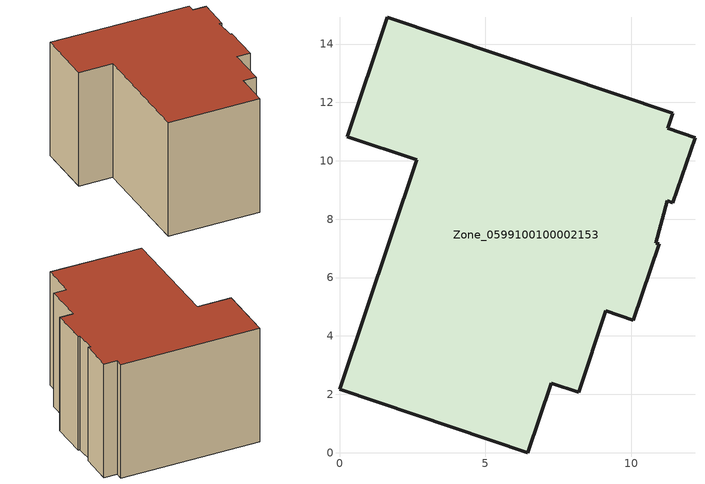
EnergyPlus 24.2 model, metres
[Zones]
Zone_0599100100002153
 floor ground (C_G): 9.13,4.86 8.19,2.07 7.25,2.37 6.45,0 0,2.17 2.64,10.03 0.27,10.82 1.64,14.91 11.42,11.63 11.25,11.12 12.18,10.79 11.43,8.56 11.23,8.64 10.84,7.18 10.96,7.15 10.07,4.54 z0
 wall outside (C_F): 11.25,11.12 11.42,11.63 1.64,14.91 0.27,10.82 2.64,10.03 0,2.17 6.45,0 7.25,2.37 8.19,2.07 9.13,4.86 10.07,4.54 10.96,7.15 10.84,7.18 11.23,8.64 11.43,8.56 12.18,10.79 11.25,11.12 z0:8.85
 roof outside (C_R): 10.07,4.54 10.96,7.15 10.84,7.18 11.23,8.64 11.43,8.56 12.18,10.79 11.25,11.12 11.42,11.63 1.64,14.91 0.27,10.82 2.64,10.03 0,2.17 6.45,0 7.25,2.37 8.19,2.07 9.13,4.86 z8.85
[BUILDING]
Pand.0599100100002153: North Axis=0; Terrain=City; Loads Convergence Tolerance Value=0.04; Temperature Convergence Tolerance Value=0.4; Solar Distribution=FullExterior; Maximum Number of Warmup Days=25; Minimum Number of Warmup Days=1
[Site:Location]
Rotterdam.The.Hague.AP_ZH_NLD Design_Conditions: Latitude=51.96; Longitude=4.45; Time Zone=1; Elevation=-4.5
[SITE:GROUNDTEMPERATURE:BUILDINGSURFACE]
18, 18, 18, 18, 18, 18, 18, 18, 18, 18, 18, 18
[MATERIAL] Thermal Absorptance=0.9; Solar Absorptance=0.7; Visible Absorptance=0.7
Name | Roughness | Thickness | Conductivity | Density | Specific Heat
G.D.2006-2014 | MediumSmooth | 0.15 | 0.06 | 540 | 1210
F.D.2006-2014 | Rough | 0.3 | 0.12 | 1920 | 840
R.D.2006-2014 | MediumRough | 0.2 | 0.08 | 1500 | 1000
[CONSTRUCTION]
C_G: G.D.2006-2014
C_F: F.D.2006-2014
C_R: R.D.2006-2014
[ZONE]
Zone_0599100100002153: Type=1; Multiplier=1; Ceiling Height=Autocalculate; Volume=Autocalculate; Floor Area=autocalculate; Part of Total Floor Area=Yes
[ZONEINFILTRATION:DESIGNFLOWRATE]
Infil_Zone_0599100100002153: Zone or ZoneList or Space or SpaceList=Zone_0599100100002153; Schedule=AlwaysOn; Design Flow Rate Calculation Method=Flow/Area; Flow Rate per Floor Area=0.0021; Constant Term Coefficient=1; Temperature Term Coefficient=0; Velocity Term Coefficient=0; Velocity Squared Term Coefficient=0
[HVACTEMPLATE:ZONE:IDEALLOADSAIRSYSTEM]
Zone_0599100100002153: Maximum Heating Supply Air Temperature=50; Minimum Cooling Supply Air Temperature=13; Maximum Heating Supply Air Humidity Ratio=0.0156; Minimum Cooling Supply Air Humidity Ratio=0.0077; Heating Limit=NoLimit; Cooling Limit=NoLimit; Dehumidification Control Type=ConstantSensibleHeatRatio; Cooling Sensible Heat Ratio=0.7; Dehumidification Setpoint=60; Humidification Control Type=None; Humidification Setpoint=30; Outdoor Air Method=None; Outdoor Air Flow Rate per Person=0.00944; Outdoor Air Flow Rate per Zone Floor Area=0; Outdoor Air Flow Rate per Zone=0; Demand Controlled Ventilation Type=None; Outdoor Air Economizer Type=NoEconomizer; Heat Recovery Type=None; Sensible Heat Recovery Effectiveness=0.7; Latent Heat Recovery Effectiveness=0.65
[ZONECONTROL:THERMOSTAT]
ThermostatControl_Zone_0599100100002153: Zone or ZoneList=Zone_0599100100002153; Control Type Schedule=DualSetpointControlType; Control 1=Thermostat_Zone_0599100100002153; Temperature Difference Between Cutout And Setpoint=0
[THERMOSTATSETPOINT:DUALSETPOINT]
Thermostat_Zone_0599100100002153: Heating Setpoint Temperature Schedule=HeatingSetpoint_Zone_0599100100002153; Cooling Setpoint Temperature Schedule=CoolingSetpoint_Zone_0599100100002153
[SCHEDULE:COMPACT]
HeatingSetpoint_Zone_0599100100002153: Through: 12/31, For: AllDays, Until: 24:00, 21
CoolingSetpoint_Zone_0599100100002153: Through: 12/31, For: AllDays, Until: 24:00, 24
DualSetpointControlType: Through: 12/31, For: AllDays, Until: 24:00, 4
AlwaysOn: Through: 12/31, For: AllDays, Until: 24:00, 1
